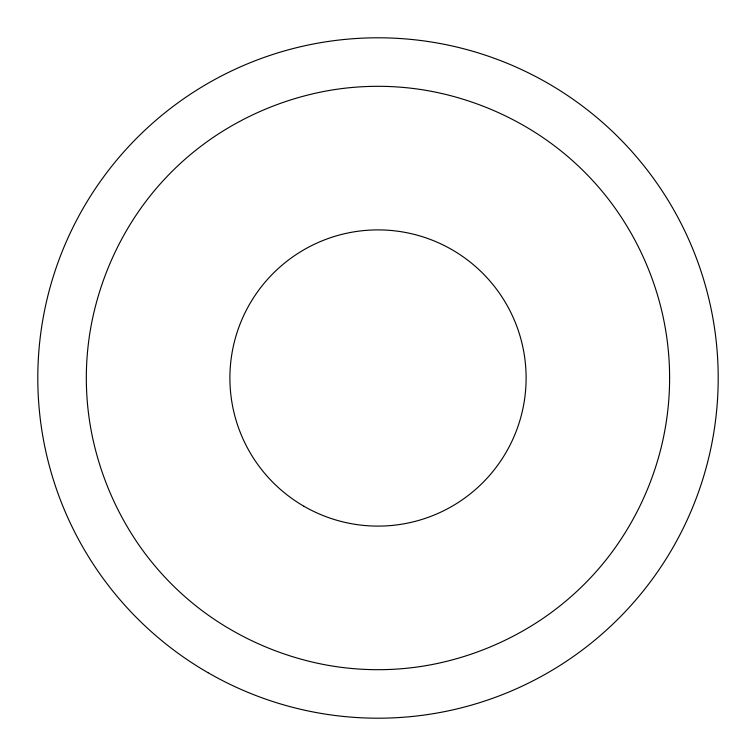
<?xml version="1.0" encoding="UTF-8"?>
<svg xmlns="http://www.w3.org/2000/svg" width="756" height="756" viewBox="0 0 756 756"><rect width="100%" height="100%" fill="white"/><g stroke="black" fill="none" stroke-linecap="round" stroke-linejoin="round"><path stroke-width="1.13" d="M669.599 378C669.646 401.852 666.631 425.666 660.857 448.799A296.976 296.976 0 0 1 620.44 540.067C596.749 575.883 564.808 606.076 527.905 628A299.735 299.735 0 0 1 448.762 660.801C402.551 672.66 353.458 672.651 307.248 660.81A299.745 299.745 0 0 1 228.066 628.019C186.997 603.723 152.277 568.994 127.972 527.934A299.565 299.565 0 0 1 95.199 448.771C83.358 402.551 83.368 353.449 95.199 307.229A299.565 299.565 0 0 1 127.972 228.066C152.268 186.997 187.006 152.287 228.057 127.981A299.745 299.745 0 0 1 307.248 95.19C353.458 83.34 402.551 83.349 448.762 95.199A299.735 299.735 0 0 1 527.896 128C564.817 149.915 596.739 180.126 620.449 215.932A296.976 296.976 0 0 1 660.857 307.201C666.641 330.334 669.646 354.148 669.599 378M303.95 506.265A148.11 148.11 0 0 0 526.11 378A148.11 148.11 0 0 0 303.95 249.735A148.11 148.11 0 0 0 303.95 506.265M207.9 672.623A340.2 340.2 0 0 0 718.2 378A340.2 340.2 0 0 0 207.9 83.377A340.2 340.2 0 0 0 207.9 672.623"/></g></svg>
